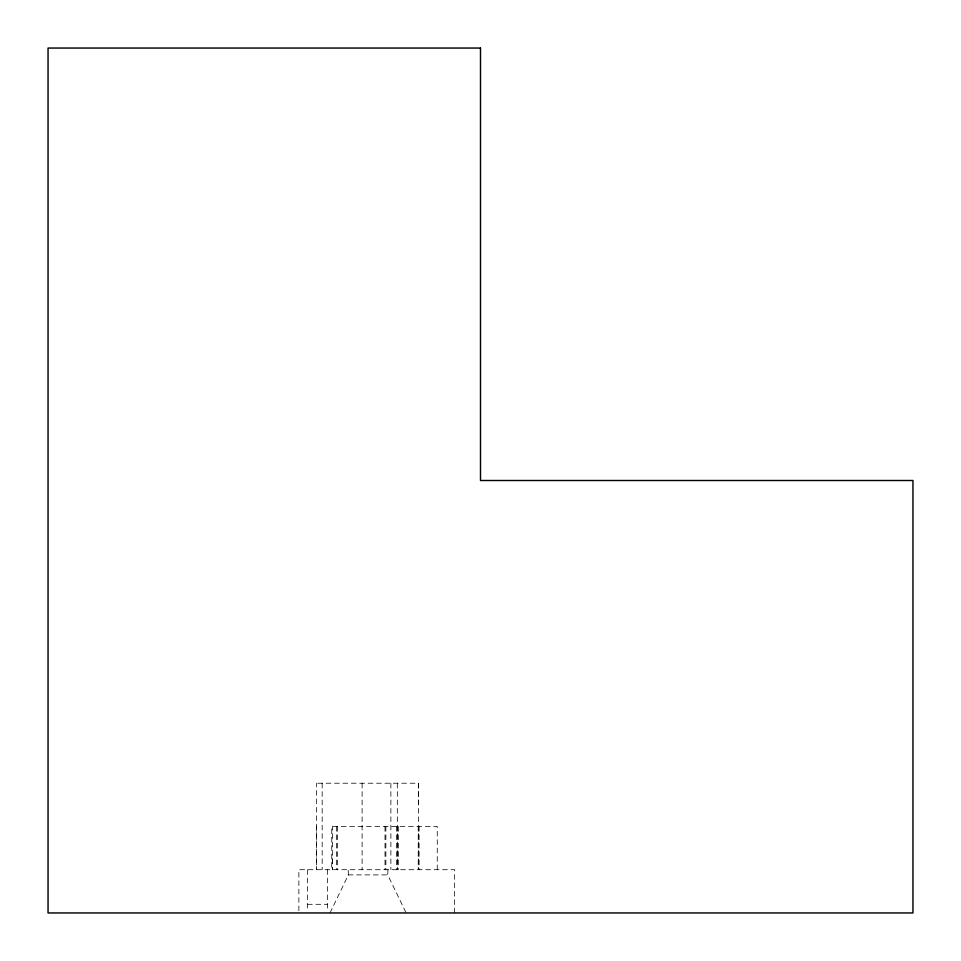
<?xml version="1.0" encoding="UTF-8"?>
<svg xmlns="http://www.w3.org/2000/svg" width="961" height="961" viewBox="0 0 961 961"><rect width="100%" height="100%" fill="white"/><g stroke="black" fill="none" stroke-linecap="round" stroke-linejoin="round"><path stroke-width="0.72" stroke-dasharray="4.8 3.6" d="M316.601 826.46L316.601 869.705L316.601 783.215M332.602 858.894L332.602 869.705L332.602 826.46M418.515 804.837L418.515 783.215L316.613 783.215M387.956 869.705L387.751 874.894L406.119 912.95M330.007 912.95L348.375 874.894L348.17 869.705M348.182 874.894L387.944 874.894M307.52 904.301L327.413 904.301M454.553 912.95L454.553 869.705L298.871 869.705L298.871 912.95M437.255 869.705L437.255 826.46L331.761 826.46L331.737 869.705M419.092 826.46L419.092 869.705M418.515 783.215L418.515 869.705M418.227 826.46L418.227 869.705M398.334 826.46L398.334 869.705M397.47 826.46L397.47 869.705M397.325 783.215L397.325 869.705M396.605 826.46L396.605 869.705M390.875 783.215L390.875 869.705M385.878 826.46L385.878 869.705M385.013 826.46L385.013 869.705M362.105 783.215L362.105 869.705M337.455 826.46L337.455 869.705M336.59 826.46L336.59 869.705M327.413 869.705L327.413 910.788M322.163 783.215L322.163 869.705M307.52 869.705L307.52 910.067"/><path stroke-width="1.44" d="M480.5 48.05L48.05 48.05L48.05 912.95L912.95 912.95L912.95 480.5L480.5 480.5L480.5 48.05"/></g></svg>
